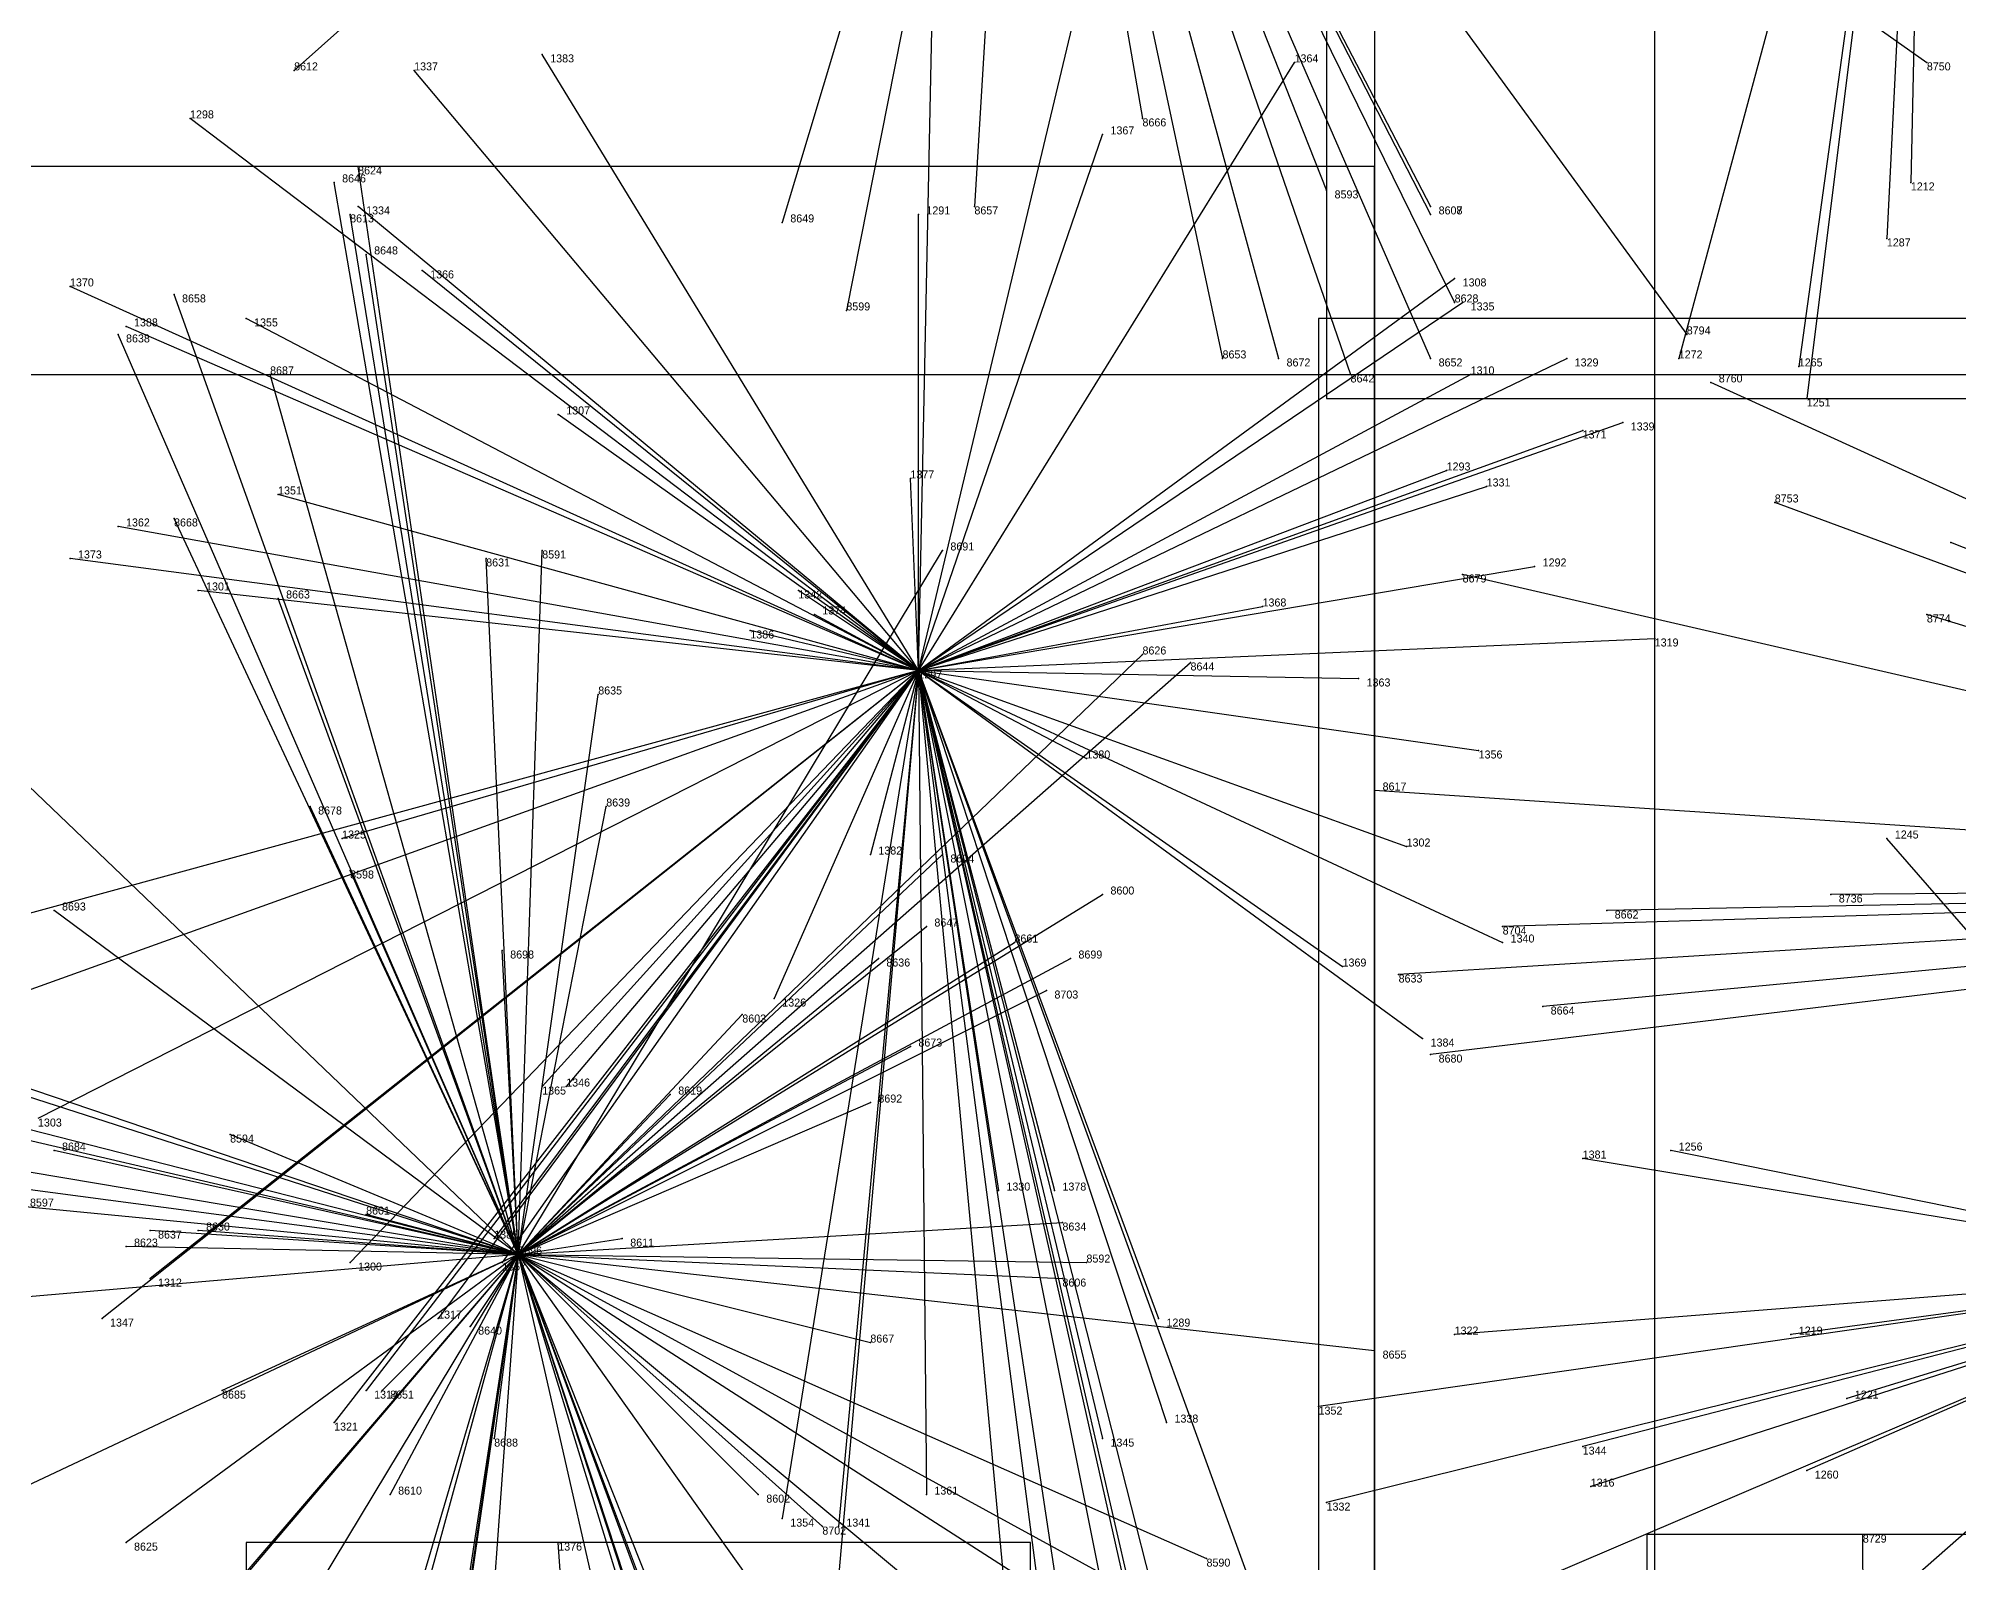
# Model space of a CAD drawing. Extents: x -0.07 to 1.1, y -0.07 to 1.1.
# Drawn here: x 0.3021 to 0.542, y 0.2945 to 0.485 of the extents above; entities that cross this region are included whole.
import ezdxf

# ---------------------------------------------------------------- set-up
doc = ezdxf.new("R2010")
doc.units = 0
for name, color, linetype in [('Clients', 3, 'CONTINUOUS'), ('Facilities', 3, 'CONTINUOUS'), ('Facilities_lines', 3, 'CONTINUOUS'), ('Min_max_boxes', 1, 'CONTINUOUS'), ('Normals', 1, 'CONTINUOUS'), ('Source_points', 5, 'CONTINUOUS'), ('Text', 3, 'CONTINUOUS')]:
    doc.layers.add(name, color=color, linetype=linetype)

msp = doc.modelspace()

# ---------------------------------------------------------------- linework, layer by layer
at = {"layer": 'Clients', "color": 5}
for p in [(0.365, 0.483), (0.334, 0.481, 1), (0.349, 0.481), (0.459, 0.482), (0.538, 0.482, 1), (0.321, 0.475), (0.435, 0.473), (0.44, 0.475, 1), (0.342, 0.469, 1), (0.339, 0.467, 1), (0.463, 0.466, 1), (0.536, 0.467), (0.342, 0.464), (0.419, 0.464, 1), (0.476, 0.464, 1), (0.341, 0.463, 1), (0.395, 0.462, 1), (0.412, 0.463), (0.476, 0.463, 1), (0.533, 0.46), (0.343, 0.458, 1), (0.35, 0.456), (0.306, 0.454), (0.479, 0.455), (0.319, 0.453, 1), (0.479, 0.452, 1), (0.48, 0.452), (0.313, 0.449), (0.328, 0.45), (0.403, 0.451, 1), (0.312, 0.448, 1), (0.508, 0.448, 1), (0.45, 0.445, 1), (0.457, 0.445, 1), (0.476, 0.445, 1), (0.493, 0.445), (0.507, 0.445), (0.522, 0.444), (0.331, 0.443, 1), (0.466, 0.443, 1), (0.481, 0.443), (0.511, 0.442, 1), (0.523, 0.44), (0.367, 0.438), (0.5, 0.437), (0.495, 0.436), (0.411, 0.43), (0.478, 0.431), (0.332, 0.428), (0.483, 0.429), (0.319, 0.425, 1), (0.519, 0.427, 1), (0.312, 0.424), (0.306, 0.42), (0.358, 0.42, 1), (0.365, 0.421, 1), (0.415, 0.421, 1), (0.541, 0.422, 1), (0.48, 0.418, 1), (0.489, 0.419), (0.322, 0.416), (0.397, 0.416), (0.332, 0.415, 1), (0.399, 0.413), (0.455, 0.414), (0.538, 0.413, 1), (0.391, 0.411), (0.44, 0.408, 1), (0.504, 0.41), (0.446, 0.407, 1), (0.467, 0.405), (0.372, 0.403, 1), (0.482, 0.396), (0.433, 0.395), (0.336, 0.389, 1), (0.373, 0.389, 1), (0.469, 0.391, 1), (0.34, 0.385), (0.473, 0.384), (0.533, 0.385), (0.406, 0.383), (0.415, 0.383, 1), (0.341, 0.381, 1), (0.435, 0.378, 1), (0.526, 0.378, 1), (0.304, 0.376, 1), (0.498, 0.376, 1), (0.413, 0.374, 1), (0.424, 0.372, 1), (0.485, 0.374, 1), (0.485, 0.372), (0.36, 0.371, 1), (0.407, 0.37, 1), (0.431, 0.37, 1), (0.465, 0.369), (0.472, 0.368, 1), (0.394, 0.365), (0.428, 0.366, 1), (0.39, 0.363, 1), (0.49, 0.364, 1), (0.475, 0.36), (0.411, 0.359, 1), (0.476, 0.358, 1), (0.365, 0.354), (0.368, 0.354), (0.381, 0.353, 1), (0.406, 0.352, 1), (0.326, 0.348, 1), (0.304, 0.346, 1), (0.506, 0.346), (0.495, 0.345), (0.422, 0.341), (0.429, 0.341), (0.316, 0.336, 1), (0.322, 0.336, 1), (0.343, 0.338, 1), (0.43, 0.337, 1), (0.313, 0.334, 1), (0.359, 0.335), (0.375, 0.335, 1), (0.341, 0.332), (0.36, 0.332), (0.433, 0.332, 1), (0.316, 0.33), (0.43, 0.33, 1), (0.31, 0.325), (0.352, 0.325), (0.356, 0.324, 1), (0.442, 0.325), (0.406, 0.322, 1), (0.479, 0.323), (0.521, 0.323), (0.469, 0.321, 1), (0.325, 0.316, 1), (0.343, 0.316), (0.345, 0.316, 1), (0.528, 0.315), (0.339, 0.312), (0.443, 0.312), (0.462, 0.314), (0.359, 0.31, 1), (0.435, 0.31), (0.495, 0.309), (0.523, 0.306), (0.346, 0.303, 1), (0.392, 0.303, 1), (0.413, 0.303), (0.496, 0.304), (0.395, 0.3), (0.463, 0.302), (0.4, 0.299, 1), (0.402, 0.299), (0.53, 0.298, 1), (0.313, 0.297, 1), (0.367, 0.297), (0.448, 0.295, 1)]:
    msp.add_point(p, dxfattribs=at)
at = {"layer": 'Facilities', "color": 3}
for p in [(0.412, 0.406), (0.362, 0.333, 1)]:
    msp.add_point(p, dxfattribs=at)
at = {"layer": 'Facilities_lines', "color": 3}
for p, q in [((0.425, 0.562, 1), (0.334, 0.481, 1)), ((0.425, 0.562, 1), (0.395, 0.462, 1)), ((0.425, 0.562, 1), (0.403, 0.451, 1)), ((0.425, 0.562, 1), (0.419, 0.464, 1)), ((0.425, 0.562, 1), (0.463, 0.466, 1)), ((0.425, 0.562, 1), (0.476, 0.464, 1)), ((0.425, 0.562, 1), (0.476, 0.463, 1)), ((0.425, 0.562, 1), (0.479, 0.452, 1)), ((0.425, 0.562, 1), (0.466, 0.443, 1)), ((0.425, 0.562, 1), (0.476, 0.445, 1)), ((0.425, 0.562, 1), (0.45, 0.445, 1)), ((0.425, 0.562, 1), (0.44, 0.475, 1)), ((0.425, 0.562, 1), (0.457, 0.445, 1)), ((0.425, 0.562, 1), (0.538, 0.482, 1)), ((0.425, 0.562, 1), (0.508, 0.448, 1)), ((0.538, 0.56), (0.507, 0.445)), ((0.538, 0.56), (0.522, 0.444)), ((0.538, 0.56), (0.523, 0.44)), ((0.538, 0.56), (0.533, 0.46)), ((0.538, 0.56), (0.536, 0.467)), ((0.412, 0.406), (0.414, 0.502)), ((0.412, 0.406), (0.433, 0.494)), ((0.412, 0.406), (0.365, 0.483)), ((0.412, 0.406), (0.349, 0.481)), ((0.412, 0.406), (0.459, 0.482)), ((0.412, 0.406), (0.321, 0.475)), ((0.412, 0.406), (0.435, 0.473)), ((0.362, 0.333, 1), (0.342, 0.469, 1)), ((0.362, 0.333, 1), (0.339, 0.467, 1)), ((0.412, 0.406), (0.342, 0.464)), ((0.362, 0.333, 1), (0.341, 0.463, 1)), ((0.412, 0.406), (0.412, 0.463)), ((0.362, 0.333, 1), (0.343, 0.458, 1)), ((0.412, 0.406), (0.35, 0.456)), ((0.412, 0.406), (0.306, 0.454)), ((0.412, 0.406), (0.479, 0.455)), ((0.362, 0.333, 1), (0.319, 0.453, 1)), ((0.412, 0.406), (0.48, 0.452)), ((0.412, 0.406), (0.313, 0.449)), ((0.412, 0.406), (0.328, 0.45)), ((0.362, 0.333, 1), (0.312, 0.448, 1)), ((0.412, 0.406), (0.493, 0.445)), ((0.362, 0.333, 1), (0.331, 0.443, 1)), ((0.412, 0.406), (0.481, 0.443)), ((0.649, 0.379, 1), (0.511, 0.442, 1)), ((0.412, 0.406), (0.367, 0.438)), ((0.412, 0.406), (0.5, 0.437)), ((0.412, 0.406), (0.495, 0.436)), ((0.412, 0.406), (0.411, 0.43)), ((0.412, 0.406), (0.478, 0.431)), ((0.412, 0.406), (0.332, 0.428)), ((0.412, 0.406), (0.483, 0.429)), ((0.362, 0.333, 1), (0.319, 0.425, 1)), ((0.649, 0.379, 1), (0.519, 0.427, 1)), ((0.412, 0.406), (0.312, 0.424)), ((0.412, 0.406), (0.306, 0.42)), ((0.362, 0.333, 1), (0.358, 0.42, 1)), ((0.362, 0.333, 1), (0.365, 0.421, 1)), ((0.362, 0.333, 1), (0.415, 0.421, 1)), ((0.649, 0.379, 1), (0.541, 0.422, 1)), ((0.412, 0.406), (0.489, 0.419)), ((0.649, 0.379, 1), (0.48, 0.418, 1)), ((0.412, 0.406), (0.322, 0.416)), ((0.412, 0.406), (0.397, 0.416)), ((0.362, 0.333, 1), (0.332, 0.415, 1)), ((0.412, 0.406), (0.399, 0.413)), ((0.412, 0.406), (0.455, 0.414)), ((0.649, 0.379, 1), (0.538, 0.413, 1)), ((0.412, 0.406), (0.391, 0.411)), ((0.362, 0.333, 1), (0.44, 0.408, 1)), ((0.412, 0.406), (0.504, 0.41)), ((0.412, 0.406), (0.284, 0.371)), ((0.412, 0.406), (0.298, 0.365)), ((0.412, 0.406), (0.302, 0.35)), ((0.412, 0.406), (0.31, 0.325)), ((0.412, 0.406), (0.316, 0.33)), ((0.412, 0.406), (0.339, 0.312)), ((0.412, 0.406), (0.34, 0.385)), ((0.412, 0.406), (0.341, 0.332)), ((0.412, 0.406), (0.343, 0.316)), ((0.412, 0.406), (0.352, 0.325)), ((0.412, 0.406), (0.359, 0.335)), ((0.412, 0.406), (0.36, 0.332)), ((0.362, 0.333, 1), (0.446, 0.407, 1)), ((0.412, 0.406), (0.365, 0.354)), ((0.412, 0.406), (0.368, 0.354)), ((0.412, 0.406), (0.394, 0.365)), ((0.412, 0.406), (0.395, 0.3)), ((0.412, 0.406), (0.401, 0.281)), ((0.412, 0.406), (0.402, 0.299)), ((0.412, 0.406), (0.406, 0.383)), ((0.412, 0.406), (0.427, 0.246)), ((0.412, 0.406), (0.457, 0.229)), ((0.412, 0.406), (0.453, 0.224)), ((0.412, 0.406), (0.439, 0.227)), ((0.412, 0.406), (0.443, 0.251)), ((0.412, 0.406), (0.442, 0.325)), ((0.412, 0.406), (0.473, 0.384)), ((0.412, 0.406), (0.441, 0.28)), ((0.412, 0.406), (0.422, 0.341)), ((0.412, 0.406), (0.443, 0.312)), ((0.412, 0.406), (0.485, 0.372)), ((0.412, 0.406), (0.435, 0.31)), ((0.412, 0.406), (0.482, 0.396)), ((0.412, 0.406), (0.43, 0.268)), ((0.412, 0.406), (0.413, 0.303)), ((0.412, 0.406), (0.467, 0.405)), ((0.412, 0.406), (0.465, 0.369)), ((0.412, 0.406), (0.429, 0.341)), ((0.412, 0.406), (0.456, 0.285)), ((0.412, 0.406), (0.433, 0.395)), ((0.412, 0.406), (0.475, 0.36)), ((0.362, 0.333, 1), (0.372, 0.403, 1)), ((0.362, 0.333, 1), (0.292, 0.4, 1)), ((0.362, 0.333, 1), (0.336, 0.389, 1)), ((0.362, 0.333, 1), (0.373, 0.389, 1)), ((0.649, 0.379, 1), (0.469, 0.391, 1)), ((0.58, 0.331), (0.533, 0.385)), ((0.362, 0.333, 1), (0.415, 0.383, 1)), ((0.362, 0.333, 1), (0.341, 0.381, 1)), ((0.362, 0.333, 1), (0.435, 0.378, 1)), ((0.649, 0.379, 1), (0.472, 0.368, 1)), ((0.649, 0.379, 1), (0.476, 0.358, 1)), ((0.649, 0.379, 1), (0.485, 0.374, 1)), ((0.649, 0.379, 1), (0.49, 0.364, 1)), ((0.649, 0.379, 1), (0.498, 0.376, 1)), ((0.649, 0.379, 1), (0.526, 0.378, 1)), ((0.362, 0.333, 1), (0.304, 0.376, 1)), ((0.362, 0.333, 1), (0.413, 0.374, 1)), ((0.362, 0.333, 1), (0.424, 0.372, 1)), ((0.362, 0.333, 1), (0.253, 0.37, 1)), ((0.362, 0.333, 1), (0.36, 0.371, 1)), ((0.362, 0.333, 1), (0.407, 0.37, 1)), ((0.362, 0.333, 1), (0.431, 0.37, 1)), ((0.362, 0.333, 1), (0.428, 0.366, 1)), ((0.362, 0.333, 1), (0.39, 0.363, 1)), ((0.362, 0.333, 1), (0.272, 0.362, 1)), ((0.362, 0.333, 1), (0.411, 0.359, 1)), ((0.362, 0.333, 1), (0.272, 0.356, 1)), ((0.362, 0.333, 1), (0.272, 0.354, 1)), ((0.362, 0.333, 1), (0.381, 0.353, 1)), ((0.362, 0.333, 1), (0.406, 0.352, 1)), ((0.362, 0.333, 1), (0.234, 0.35, 1)), ((0.362, 0.333, 1), (0.267, 0.349, 1)), ((0.362, 0.333, 1), (0.326, 0.348, 1)), ((0.362, 0.333, 1), (0.304, 0.346, 1)), ((0.58, 0.331), (0.506, 0.346)), ((0.58, 0.331), (0.495, 0.345)), ((0.362, 0.333, 1), (0.3, 0.339, 1)), ((0.362, 0.333, 1), (0.316, 0.336, 1)), ((0.362, 0.333, 1), (0.322, 0.336, 1)), ((0.362, 0.333, 1), (0.343, 0.338, 1)), ((0.362, 0.333, 1), (0.43, 0.337, 1)), ((0.362, 0.333, 1), (0.313, 0.334, 1)), ((0.362, 0.333, 1), (0.375, 0.335, 1)), ((0.362, 0.333, 1), (0.246, 0.323, 1)), ((0.362, 0.333, 1), (0.275, 0.292, 1)), ((0.362, 0.333, 1), (0.313, 0.297, 1)), ((0.362, 0.333, 1), (0.314, 0.277, 1)), ((0.362, 0.333, 1), (0.322, 0.286, 1)), ((0.362, 0.333, 1), (0.324, 0.27, 1)), ((0.362, 0.333, 1), (0.325, 0.316, 1)), ((0.362, 0.333, 1), (0.339, 0.255, 1)), ((0.362, 0.333, 1), (0.339, 0.249, 1)), ((0.362, 0.333, 1), (0.345, 0.316, 1)), ((0.362, 0.333, 1), (0.346, 0.303, 1)), ((0.362, 0.333, 1), (0.348, 0.236, 1)), ((0.362, 0.333, 1), (0.351, 0.261, 1)), ((0.362, 0.333, 1), (0.352, 0.265, 1)), ((0.362, 0.333, 1), (0.355, 0.237, 1)), ((0.362, 0.333, 1), (0.356, 0.324, 1)), ((0.362, 0.333, 1), (0.359, 0.31, 1)), ((0.362, 0.333, 1), (0.448, 0.295, 1)), ((0.362, 0.333, 1), (0.433, 0.332, 1)), ((0.362, 0.333, 1), (0.41, 0.293, 1)), ((0.362, 0.333, 1), (0.392, 0.303, 1)), ((0.362, 0.333, 1), (0.43, 0.33, 1)), ((0.362, 0.333, 1), (0.377, 0.293, 1)), ((0.362, 0.333, 1), (0.443, 0.281, 1)), ((0.362, 0.333, 1), (0.394, 0.288, 1)), ((0.362, 0.333, 1), (0.377, 0.284, 1)), ((0.362, 0.333, 1), (0.469, 0.321, 1)), ((0.362, 0.333, 1), (0.406, 0.322, 1)), ((0.362, 0.333, 1), (0.372, 0.289, 1)), ((0.362, 0.333, 1), (0.448, 0.286, 1)), ((0.362, 0.333, 1), (0.387, 0.27, 1)), ((0.362, 0.333, 1), (0.376, 0.29, 1)), ((0.362, 0.333, 1), (0.4, 0.299, 1)), ((0.362, 0.333, 1), (0.393, 0.249, 1)), ((0.362, 0.333, 1), (0.389, 0.251, 1)), ((0.58, 0.331), (0.462, 0.314)), ((0.58, 0.331), (0.463, 0.302)), ((0.58, 0.331), (0.47, 0.284)), ((0.58, 0.331), (0.472, 0.236)), ((0.58, 0.331), (0.479, 0.323)), ((0.58, 0.331), (0.495, 0.309)), ((0.58, 0.331), (0.496, 0.304)), ((0.58, 0.331), (0.521, 0.323)), ((0.58, 0.331), (0.523, 0.306)), ((0.58, 0.331), (0.528, 0.315)), ((0.531, 0.124, 1), (0.53, 0.298, 1)), ((0.377, 0.154), (0.367, 0.297))]:
    msp.add_line(p, q, dxfattribs=at)
at = {"layer": 'Min_max_boxes', "color": 1}
for p, q in [((0.463, 0.695), (0.463, 0.44)), ((0.463, 0.695), (0.463, 0.44)), ((0.504, 0.224), (0.504, 0.502)), ((0.504, 0.224), (0.504, 0.502)), ((0.469, 0.491, 1), (0.469, 0.261, 1)), ((0.469, 0.491, 1), (0.469, 0.261, 1)), ((0.469, 0.469, 1), (0.234, 0.469, 1)), ((0.469, 0.469, 1), (0.234, 0.469, 1)), ((0.469, 0.236, 1), (0.469, 0.469, 1)), ((0.469, 0.236, 1), (0.469, 0.469, 1)), ((0.469, 0.469, 1), (0.469, 0.469, 1)), ((0.75, 0.45), (0.462, 0.45)), ((0.462, 0.45), (0.462, 0.216)), ((0.75, 0.45), (0.462, 0.45)), ((0.462, 0.45), (0.462, 0.216)), ((0.462, 0.45), (0.462, 0.45)), ((0.298, 0.443, 1), (0.569, 0.443, 1)), ((0.298, 0.443, 1), (0.569, 0.443, 1)), ((0.463, 0.44), (0.646, 0.44)), ((0.463, 0.44), (0.646, 0.44)), ((0.463, 0.44), (0.463, 0.44)), ((0.56, 0.298, 1), (0.503, 0.298, 1)), ((0.503, 0.298, 1), (0.503, 0.112, 1)), ((0.56, 0.298, 1), (0.503, 0.298, 1)), ((0.503, 0.298, 1), (0.503, 0.112, 1)), ((0.503, 0.298, 1), (0.503, 0.298, 1)), ((0.426, 0.297), (0.328, 0.297)), ((0.328, 0.297), (0.328, 0.125)), ((0.426, 0.297), (0.328, 0.297)), ((0.328, 0.297), (0.328, 0.125)), ((0.328, 0.297), (0.328, 0.297)), ((0.426, 0.125), (0.426, 0.297)), ((0.426, 0.125), (0.426, 0.297)), ((0.426, 0.297), (0.426, 0.297))]:
    msp.add_line(p, q, dxfattribs=at)
at = {"layer": 'Normals', "color": 1}
for p, q in [((0.365, 0.483), (0.365, 0.483, 0.1)), ((0.334, 0.481, 1), (0.334, 0.481, 1.1)), ((0.349, 0.481), (0.349, 0.481, 0.1)), ((0.459, 0.482), (0.459, 0.482, 0.1)), ((0.538, 0.482, 1), (0.538, 0.482, 1.1)), ((0.321, 0.475), (0.321, 0.475, 0.1)), ((0.435, 0.473), (0.435, 0.473, 0.1)), ((0.44, 0.475, 1), (0.44, 0.475, 1.1)), ((0.342, 0.469, 1), (0.342, 0.469, 1.1)), ((0.339, 0.467, 1), (0.339, 0.467, 1.1)), ((0.463, 0.466, 1), (0.463, 0.466, 1.1)), ((0.536, 0.467), (0.536, 0.467, 0.1)), ((0.342, 0.464), (0.342, 0.464, 0.1)), ((0.419, 0.464, 1), (0.419, 0.464, 1.1)), ((0.476, 0.464, 1), (0.476, 0.464, 1.1)), ((0.341, 0.463, 1), (0.341, 0.463, 1.1)), ((0.395, 0.462, 1), (0.395, 0.462, 1.1)), ((0.412, 0.463), (0.412, 0.463, 0.1)), ((0.476, 0.463, 1), (0.476, 0.463, 1.1)), ((0.533, 0.46), (0.533, 0.46, 0.1)), ((0.343, 0.458, 1), (0.343, 0.458, 1.1)), ((0.35, 0.456), (0.35, 0.456, 0.1)), ((0.306, 0.454), (0.306, 0.454, 0.1)), ((0.479, 0.455), (0.479, 0.455, 0.1)), ((0.319, 0.453, 1), (0.319, 0.453, 1.1)), ((0.479, 0.452, 1), (0.479, 0.452, 1.1)), ((0.48, 0.452), (0.48, 0.452, 0.1)), ((0.313, 0.449), (0.313, 0.449, 0.1)), ((0.328, 0.45), (0.328, 0.45, 0.1)), ((0.403, 0.451, 1), (0.403, 0.451, 1.1)), ((0.312, 0.448, 1), (0.312, 0.448, 1.1)), ((0.508, 0.448, 1), (0.508, 0.448, 1.1)), ((0.45, 0.445, 1), (0.45, 0.445, 1.1)), ((0.457, 0.445, 1), (0.457, 0.445, 1.1)), ((0.476, 0.445, 1), (0.476, 0.445, 1.1)), ((0.493, 0.445), (0.493, 0.445, 0.1)), ((0.507, 0.445), (0.507, 0.445, 0.1)), ((0.522, 0.444), (0.522, 0.444, 0.1)), ((0.331, 0.443, 1), (0.331, 0.443, 1.1)), ((0.466, 0.443, 1), (0.466, 0.443, 1.1)), ((0.481, 0.443), (0.481, 0.443, 0.1)), ((0.511, 0.442, 1), (0.511, 0.442, 1.1)), ((0.523, 0.44), (0.523, 0.44, 0.1)), ((0.367, 0.438), (0.367, 0.438, 0.1)), ((0.5, 0.437), (0.5, 0.437, 0.1)), ((0.495, 0.436), (0.495, 0.436, 0.1)), ((0.411, 0.43), (0.411, 0.43, 0.1)), ((0.478, 0.431), (0.478, 0.431, 0.1)), ((0.332, 0.428), (0.332, 0.428, 0.1)), ((0.483, 0.429), (0.483, 0.429, 0.1)), ((0.319, 0.425, 1), (0.319, 0.425, 1.1)), ((0.519, 0.427, 1), (0.519, 0.427, 1.1)), ((0.312, 0.424), (0.312, 0.424, 0.1)), ((0.306, 0.42), (0.306, 0.42, 0.1)), ((0.358, 0.42, 1), (0.358, 0.42, 1.1)), ((0.365, 0.421, 1), (0.365, 0.421, 1.1)), ((0.415, 0.421, 1), (0.415, 0.421, 1.1)), ((0.541, 0.422, 1), (0.541, 0.422, 1.1)), ((0.48, 0.418, 1), (0.48, 0.418, 1.1)), ((0.489, 0.419), (0.489, 0.419, 0.1)), ((0.322, 0.416), (0.322, 0.416, 0.1)), ((0.397, 0.416), (0.397, 0.416, 0.1)), ((0.332, 0.415, 1), (0.332, 0.415, 1.1)), ((0.399, 0.413), (0.399, 0.413, 0.1)), ((0.455, 0.414), (0.455, 0.414, 0.1)), ((0.538, 0.413, 1), (0.538, 0.413, 1.1)), ((0.391, 0.411), (0.391, 0.411, 0.1)), ((0.44, 0.408, 1), (0.44, 0.408, 1.1)), ((0.504, 0.41), (0.504, 0.41, 0.1)), ((0.412, 0.406), (0.412, 0.406, 0.1)), ((0.446, 0.407, 1), (0.446, 0.407, 1.1)), ((0.467, 0.405), (0.467, 0.405, 0.1)), ((0.372, 0.403, 1), (0.372, 0.403, 1.1)), ((0.482, 0.396), (0.482, 0.396, 0.1)), ((0.433, 0.395), (0.433, 0.395, 0.1)), ((0.336, 0.389, 1), (0.336, 0.389, 1.1)), ((0.373, 0.389, 1), (0.373, 0.389, 1.1)), ((0.469, 0.391, 1), (0.469, 0.391, 1.1)), ((0.34, 0.385), (0.34, 0.385, 0.1)), ((0.473, 0.384), (0.473, 0.384, 0.1)), ((0.533, 0.385), (0.533, 0.385, 0.1)), ((0.406, 0.383), (0.406, 0.383, 0.1)), ((0.415, 0.383, 1), (0.415, 0.383, 1.1)), ((0.341, 0.381, 1), (0.341, 0.381, 1.1)), ((0.435, 0.378, 1), (0.435, 0.378, 1.1)), ((0.526, 0.378, 1), (0.526, 0.378, 1.1)), ((0.304, 0.376, 1), (0.304, 0.376, 1.1)), ((0.498, 0.376, 1), (0.498, 0.376, 1.1)), ((0.413, 0.374, 1), (0.413, 0.374, 1.1)), ((0.424, 0.372, 1), (0.424, 0.372, 1.1)), ((0.485, 0.374, 1), (0.485, 0.374, 1.1)), ((0.485, 0.372), (0.485, 0.372, 0.1)), ((0.36, 0.371, 1), (0.36, 0.371, 1.1)), ((0.407, 0.37, 1), (0.407, 0.37, 1.1)), ((0.431, 0.37, 1), (0.431, 0.37, 1.1)), ((0.465, 0.369), (0.465, 0.369, 0.1)), ((0.472, 0.368, 1), (0.472, 0.368, 1.1)), ((0.394, 0.365), (0.394, 0.365, 0.1)), ((0.428, 0.366, 1), (0.428, 0.366, 1.1)), ((0.39, 0.363, 1), (0.39, 0.363, 1.1)), ((0.49, 0.364, 1), (0.49, 0.364, 1.1)), ((0.475, 0.36), (0.475, 0.36, 0.1)), ((0.411, 0.359, 1), (0.411, 0.359, 1.1)), ((0.476, 0.358, 1), (0.476, 0.358, 1.1)), ((0.365, 0.354), (0.365, 0.354, 0.1)), ((0.368, 0.354), (0.368, 0.354, 0.1)), ((0.381, 0.353, 1), (0.381, 0.353, 1.1)), ((0.406, 0.352, 1), (0.406, 0.352, 1.1)), ((0.326, 0.348, 1), (0.326, 0.348, 1.1)), ((0.304, 0.346, 1), (0.304, 0.346, 1.1)), ((0.506, 0.346), (0.506, 0.346, 0.1)), ((0.495, 0.345), (0.495, 0.345, 0.1)), ((0.422, 0.341), (0.422, 0.341, 0.1)), ((0.429, 0.341), (0.429, 0.341, 0.1)), ((0.316, 0.336, 1), (0.316, 0.336, 1.1)), ((0.322, 0.336, 1), (0.322, 0.336, 1.1)), ((0.343, 0.338, 1), (0.343, 0.338, 1.1)), ((0.43, 0.337, 1), (0.43, 0.337, 1.1)), ((0.313, 0.334, 1), (0.313, 0.334, 1.1)), ((0.359, 0.335), (0.359, 0.335, 0.1)), ((0.375, 0.335, 1), (0.375, 0.335, 1.1)), ((0.341, 0.332), (0.341, 0.332, 0.1)), ((0.36, 0.332), (0.36, 0.332, 0.1)), ((0.362, 0.333, 1), (0.362, 0.333, 1.1)), ((0.433, 0.332, 1), (0.433, 0.332, 1.1)), ((0.316, 0.33), (0.316, 0.33, 0.1)), ((0.43, 0.33, 1), (0.43, 0.33, 1.1)), ((0.31, 0.325), (0.31, 0.325, 0.1)), ((0.352, 0.325), (0.352, 0.325, 0.1)), ((0.356, 0.324, 1), (0.356, 0.324, 1.1)), ((0.442, 0.325), (0.442, 0.325, 0.1)), ((0.406, 0.322, 1), (0.406, 0.322, 1.1)), ((0.479, 0.323), (0.479, 0.323, 0.1)), ((0.521, 0.323), (0.521, 0.323, 0.1)), ((0.469, 0.321, 1), (0.469, 0.321, 1.1)), ((0.325, 0.316, 1), (0.325, 0.316, 1.1)), ((0.343, 0.316), (0.343, 0.316, 0.1)), ((0.345, 0.316, 1), (0.345, 0.316, 1.1)), ((0.528, 0.315), (0.528, 0.315, 0.1)), ((0.339, 0.312), (0.339, 0.312, 0.1)), ((0.443, 0.312), (0.443, 0.312, 0.1)), ((0.462, 0.314), (0.462, 0.314, 0.1)), ((0.359, 0.31, 1), (0.359, 0.31, 1.1)), ((0.435, 0.31), (0.435, 0.31, 0.1)), ((0.495, 0.309), (0.495, 0.309, 0.1)), ((0.523, 0.306), (0.523, 0.306, 0.1)), ((0.346, 0.303, 1), (0.346, 0.303, 1.1)), ((0.392, 0.303, 1), (0.392, 0.303, 1.1)), ((0.413, 0.303), (0.413, 0.303, 0.1)), ((0.496, 0.304), (0.496, 0.304, 0.1)), ((0.395, 0.3), (0.395, 0.3, 0.1)), ((0.463, 0.302), (0.463, 0.302, 0.1)), ((0.4, 0.299, 1), (0.4, 0.299, 1.1)), ((0.402, 0.299), (0.402, 0.299, 0.1)), ((0.53, 0.298, 1), (0.53, 0.298, 1.1)), ((0.313, 0.297, 1), (0.313, 0.297, 1.1)), ((0.367, 0.297), (0.367, 0.297, 0.1)), ((0.448, 0.295, 1), (0.448, 0.295, 1.1))]:
    msp.add_line(p, q, dxfattribs=at)
at = {"layer": 'Source_points', "color": 5}
for p in [(0.365, 0.483), (0.334, 0.481, 1), (0.349, 0.481), (0.459, 0.482), (0.538, 0.482, 1), (0.321, 0.475), (0.435, 0.473), (0.44, 0.475, 1), (0.342, 0.469, 1), (0.339, 0.467, 1), (0.463, 0.466, 1), (0.536, 0.467), (0.342, 0.464), (0.419, 0.464, 1), (0.476, 0.464, 1), (0.341, 0.463, 1), (0.395, 0.462, 1), (0.412, 0.463), (0.476, 0.463, 1), (0.533, 0.46), (0.343, 0.458, 1), (0.35, 0.456), (0.306, 0.454), (0.479, 0.455), (0.319, 0.453, 1), (0.479, 0.452, 1), (0.48, 0.452), (0.313, 0.449), (0.328, 0.45), (0.403, 0.451, 1), (0.312, 0.448, 1), (0.508, 0.448, 1), (0.45, 0.445, 1), (0.457, 0.445, 1), (0.476, 0.445, 1), (0.493, 0.445), (0.507, 0.445), (0.522, 0.444), (0.331, 0.443, 1), (0.466, 0.443, 1), (0.481, 0.443), (0.511, 0.442, 1), (0.523, 0.44), (0.367, 0.438), (0.5, 0.437), (0.495, 0.436), (0.411, 0.43), (0.478, 0.431), (0.332, 0.428), (0.483, 0.429), (0.319, 0.425, 1), (0.519, 0.427, 1), (0.312, 0.424), (0.306, 0.42), (0.358, 0.42, 1), (0.365, 0.421, 1), (0.415, 0.421, 1), (0.541, 0.422, 1), (0.48, 0.418, 1), (0.489, 0.419), (0.322, 0.416), (0.397, 0.416), (0.332, 0.415, 1), (0.399, 0.413), (0.455, 0.414), (0.538, 0.413, 1), (0.391, 0.411), (0.44, 0.408, 1), (0.504, 0.41), (0.412, 0.406), (0.446, 0.407, 1), (0.467, 0.405), (0.372, 0.403, 1), (0.482, 0.396), (0.433, 0.395), (0.336, 0.389, 1), (0.373, 0.389, 1), (0.469, 0.391, 1), (0.34, 0.385), (0.473, 0.384), (0.533, 0.385), (0.406, 0.383), (0.415, 0.383, 1), (0.341, 0.381, 1), (0.435, 0.378, 1), (0.526, 0.378, 1), (0.304, 0.376, 1), (0.498, 0.376, 1), (0.413, 0.374, 1), (0.424, 0.372, 1), (0.485, 0.374, 1), (0.485, 0.372), (0.36, 0.371, 1), (0.407, 0.37, 1), (0.431, 0.37, 1), (0.465, 0.369), (0.472, 0.368, 1), (0.394, 0.365), (0.428, 0.366, 1), (0.39, 0.363, 1), (0.49, 0.364, 1), (0.475, 0.36), (0.411, 0.359, 1), (0.476, 0.358, 1), (0.365, 0.354), (0.368, 0.354), (0.381, 0.353, 1), (0.406, 0.352, 1), (0.326, 0.348, 1), (0.304, 0.346, 1), (0.506, 0.346), (0.495, 0.345), (0.422, 0.341), (0.429, 0.341), (0.316, 0.336, 1), (0.322, 0.336, 1), (0.343, 0.338, 1), (0.43, 0.337, 1), (0.313, 0.334, 1), (0.359, 0.335), (0.375, 0.335, 1), (0.341, 0.332), (0.36, 0.332), (0.362, 0.333, 1), (0.433, 0.332, 1), (0.316, 0.33), (0.43, 0.33, 1), (0.31, 0.325), (0.352, 0.325), (0.356, 0.324, 1), (0.442, 0.325), (0.406, 0.322, 1), (0.479, 0.323), (0.521, 0.323), (0.469, 0.321, 1), (0.325, 0.316, 1), (0.343, 0.316), (0.345, 0.316, 1), (0.528, 0.315), (0.339, 0.312), (0.443, 0.312), (0.462, 0.314), (0.359, 0.31, 1), (0.435, 0.31), (0.495, 0.309), (0.523, 0.306), (0.346, 0.303, 1), (0.392, 0.303, 1), (0.413, 0.303), (0.496, 0.304), (0.395, 0.3), (0.463, 0.302), (0.4, 0.299, 1), (0.402, 0.299), (0.53, 0.298, 1), (0.313, 0.297, 1), (0.367, 0.297), (0.448, 0.295, 1)]:
    msp.add_point(p, dxfattribs=at)

# ---------------------------------------------------------------- texts
at = {"layer": 'Text', "color": 3}
for s, p in [('1383', (0.366, 0.482)), ('1364', (0.459, 0.482)), ('8612', (0.334, 0.481, 1)), ('1337', (0.349, 0.481)), ('8750', (0.538, 0.481, 1)), ('1298', (0.321, 0.475)), ('1367', (0.436, 0.473)), ('8666', (0.44, 0.474, 1)), ('8646', (0.34, 0.467, 1)), ('8624', (0.342, 0.468, 1)), ('8593', (0.464, 0.465, 1)), ('1212', (0.536, 0.466)), ('1334', (0.343, 0.463)), ('1291', (0.413, 0.463)), ('8657', (0.419, 0.463, 1)), ('8607', (0.477, 0.463, 1)), ('8608', (0.477, 0.463, 1)), ('8613', (0.341, 0.462, 1)), ('8649', (0.396, 0.462, 1)), ('8648', (0.344, 0.458, 1)), ('1287', (0.533, 0.459)), ('1366', (0.351, 0.455)), ('1370', (0.306, 0.454)), ('1308', (0.48, 0.454)), ('8658', (0.32, 0.452, 1)), ('8599', (0.403, 0.451, 1)), ('8628', (0.479, 0.452, 1)), ('1335', (0.481, 0.451)), ('1388', (0.314, 0.449)), ('1355', (0.329, 0.449)), ('8794', (0.508, 0.448, 1)), ('8638', (0.313, 0.447, 1)), ('8687', (0.331, 0.443, 1)), ('8653', (0.45, 0.445, 1)), ('8672', (0.458, 0.444, 1)), ('8652', (0.477, 0.444, 1)), ('1310', (0.481, 0.443)), ('1329', (0.494, 0.444)), ('1272', (0.507, 0.445)), ('1265', (0.522, 0.444)), ('8642', (0.466, 0.442, 1)), ('8760', (0.512, 0.442, 1)), ('1251', (0.523, 0.439)), ('1307', (0.368, 0.438)), ('1339', (0.501, 0.436)), ('1371', (0.495, 0.435)), ('1293', (0.478, 0.431)), ('1377', (0.411, 0.43)), ('1331', (0.483, 0.429)), ('1351', (0.332, 0.428)), ('8753', (0.519, 0.427, 1)), ('1362', (0.313, 0.424)), ('8668', (0.319, 0.424, 1)), ('1373', (0.307, 0.42)), ('8631', (0.358, 0.419, 1)), ('8591', (0.365, 0.42, 1)), ('8691', (0.416, 0.421, 1)), ('1292', (0.49, 0.419)), ('8679', (0.48, 0.417, 1)), ('1301', (0.323, 0.416)), ('8663', (0.333, 0.415, 1)), ('1342', (0.397, 0.415)), ('1374', (0.4, 0.413)), ('1368', (0.455, 0.414)), ('8774', (0.538, 0.412, 1)), ('1386', (0.391, 0.41)), ('8626', (0.44, 0.408, 1)), ('1319', (0.504, 0.409)), ('1297', (0.412, 0.405)), ('8644', (0.446, 0.406, 1)), ('8635', (0.372, 0.403, 1)), ('1363', (0.468, 0.404)), ('1380', (0.433, 0.395)), ('1356', (0.482, 0.395)), ('8617', (0.47, 0.391, 1)), ('8678', (0.337, 0.388, 1)), ('8639', (0.373, 0.389, 1)), ('1325', (0.34, 0.385)), ('1382', (0.407, 0.383)), ('1302', (0.473, 0.384)), ('1245', (0.534, 0.385)), ('8604', (0.416, 0.382, 1)), ('8598', (0.341, 0.38, 1)), ('8693', (0.305, 0.376, 1)), ('8600', (0.436, 0.378, 1)), ('8736', (0.527, 0.377, 1)), ('8647', (0.414, 0.374, 1)), ('8662', (0.499, 0.375, 1)), ('8661', (0.424, 0.372, 1)), ('8704', (0.485, 0.373, 1)), ('1340', (0.486, 0.372)), ('8698', (0.361, 0.37, 1)), ('8636', (0.408, 0.369, 1)), ('8699', (0.432, 0.37, 1)), ('1369', (0.465, 0.369)), ('8633', (0.472, 0.367, 1)), ('1326', (0.395, 0.364)), ('8703', (0.429, 0.365, 1)), ('8603', (0.39, 0.362, 1)), ('8664', (0.491, 0.363, 1)), ('8673', (0.412, 0.359, 1)), ('1384', (0.476, 0.359)), ('8680', (0.477, 0.357, 1)), ('1365', (0.365, 0.353)), ('1346', (0.368, 0.354)), ('8619', (0.382, 0.353, 1)), ('8692', (0.407, 0.352, 1)), ('1303', (0.302, 0.349)), ('8594', (0.326, 0.347, 1)), ('8684', (0.305, 0.346, 1)), ('1381', (0.495, 0.345)), ('1256', (0.507, 0.346)), ('1330', (0.423, 0.341)), ('1378', (0.43, 0.341)), ('8597', (0.301, 0.339, 1)), ('8601', (0.343, 0.338, 1)), ('8637', (0.317, 0.335, 1)), ('8630', (0.323, 0.336, 1)), ('1385', (0.359, 0.335)), ('8634', (0.43, 0.336, 1)), ('8623', (0.314, 0.334, 1)), ('8696', (0.362, 0.333, 1)), ('8611', (0.376, 0.334, 1)), ('1300', (0.342, 0.331)), ('1357', (0.36, 0.331)), ('8592', (0.433, 0.332, 1)), ('1312', (0.317, 0.329)), ('8606', (0.43, 0.329, 1)), ('1347', (0.311, 0.324)), ('1317', (0.352, 0.325)), ('8640', (0.357, 0.323, 1)), ('1289', (0.443, 0.324)), ('1322', (0.479, 0.323)), ('1219', (0.522, 0.323)), ('8667', (0.406, 0.322, 1)), ('8655', (0.47, 0.32, 1)), ('8685', (0.325, 0.315, 1)), ('1314', (0.344, 0.315)), ('8651', (0.346, 0.315, 1)), ('1221', (0.529, 0.315)), ('1321', (0.339, 0.311)), ('1338', (0.444, 0.312)), ('1352', (0.462, 0.313)), ('8688', (0.359, 0.309, 1)), ('1345', (0.436, 0.309)), ('1344', (0.495, 0.308)), ('1316', (0.496, 0.304)), ('1260', (0.524, 0.305)), ('8610', (0.347, 0.303, 1)), ('8602', (0.393, 0.302, 1)), ('1361', (0.414, 0.303)), ('1354', (0.396, 0.299)), ('1341', (0.403, 0.299)), ('1332', (0.463, 0.301)), ('8702', (0.4, 0.298, 1)), ('8729', (0.53, 0.297, 1)), ('8625', (0.314, 0.296, 1)), ('1376', (0.367, 0.296)), ('8590', (0.448, 0.294, 1))]:
    msp.add_text(s, height=0.001, dxfattribs=at).set_placement(p)

doc.saveas('drawing.dxf')
